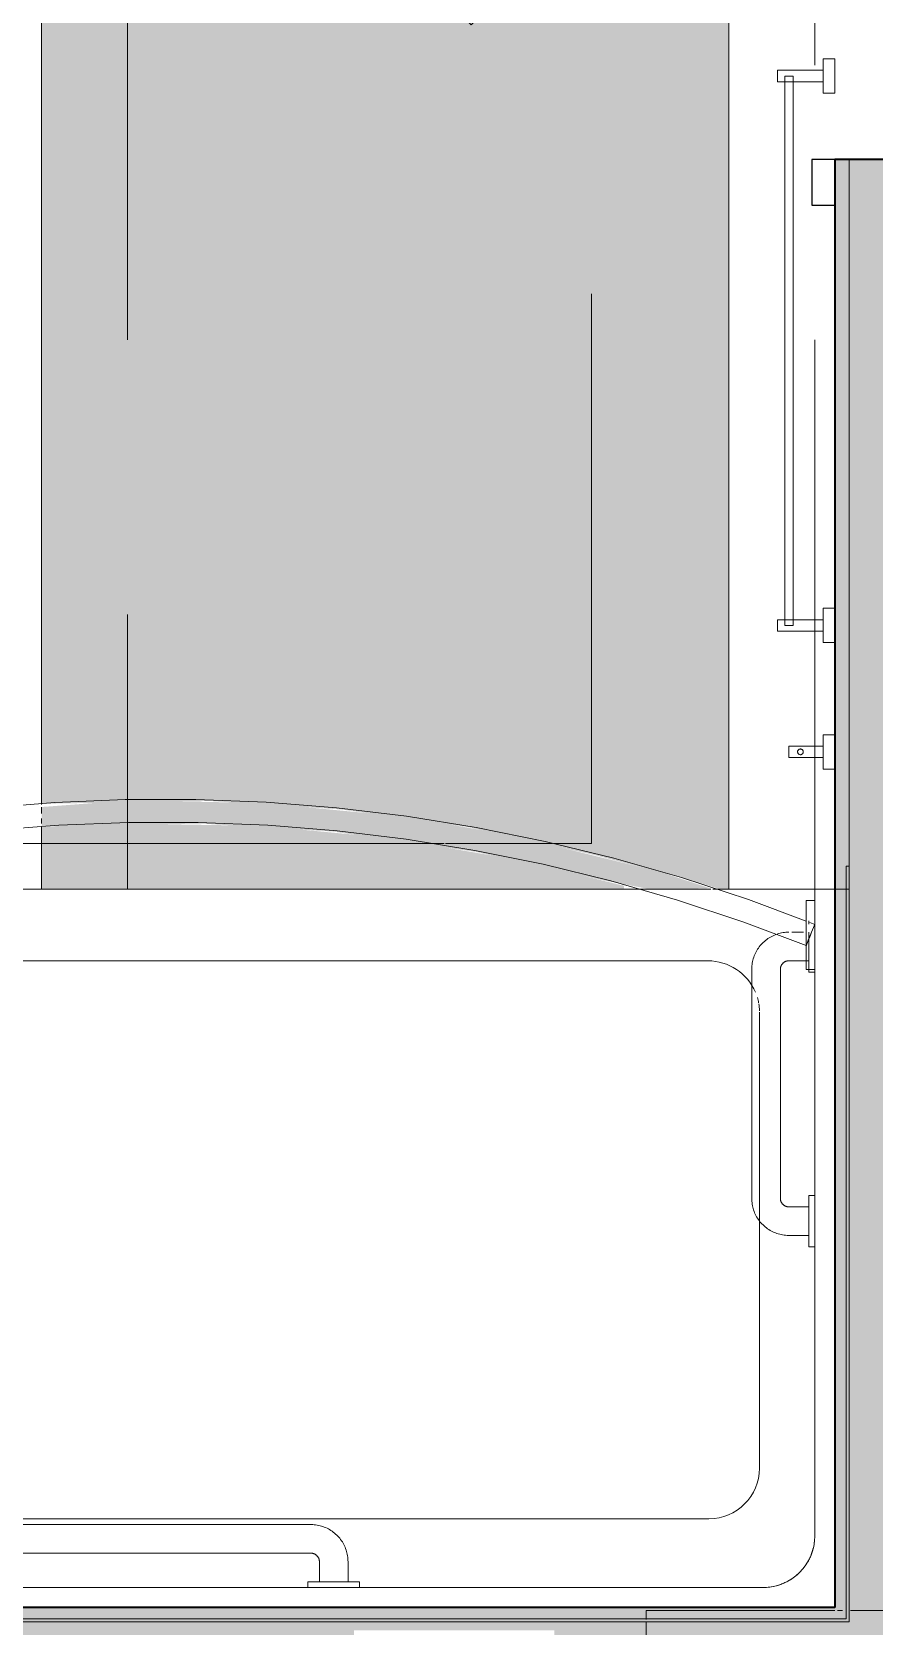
# Model space of a CAD drawing. Header units: inches. Extents: x 6 to 8416, y -388 to 6104.
# Drawn here: x 6579.9 to 6616.6, y 384.6 to 454.3 of the extents above; entities that cross this region are included whole.
import ezdxf

# ---------------------------------------------------------------- set-up
doc = ezdxf.new("R2010")
doc.units = ezdxf.units.IN
doc.header["$MEASUREMENT"] = 0
doc.linetypes.add('Dash 1_16_', pattern=[48, 24, -24])
doc.linetypes.add('Hidden 1_16_', pattern=[36, 24, -12])
for name, color, linetype, lineweight in [('A-DOOR', 31, 'Continuous', 18), ('A-DOOR-FRAM', 31, 'Continuous', 25), ('A-GENM', 13, 'Continuous', 18), ('A-WALL', 113, 'Continuous', 25), ('A-WALL-PATT', 111, 'Continuous', 35), ('I-WALL', 2, 'Continuous', 25), ('P-SANR-FIXT', 6, 'Continuous', 18), ('Q-SPCQ', 91, 'Continuous', 18)]:
    doc.layers.add(name, color=color, linetype=linetype, lineweight=lineweight)

# ---------------------------------------------------------------- blocks, each defined once
blk = doc.blocks.new('Unit-Single-Flush-ICC ADA-AM - 36_ x 84_-NR _U-BA _ BATH_-6492505-LEVEL 3 - PLAN Copy 1 Copy 1')
at = {"layer": 'A-DOOR'}
for p, q in [((-8.693, 26.593), (-7.456, 27.831)), ((18, 2.375), (-7.456, 27.831)), ((16.763, 1.138), (-8.693, 26.593)), ((16.763, 1.138), (18, 2.375))]:
    blk.add_line(p, q, dxfattribs=at)
at = {"layer": 'A-DOOR', "lineweight": 9}
blk.add_arc((18, 2.375), 36, 135, 180, dxfattribs=at)
at = {"layer": 'A-DOOR-FRAM'}
for p, q in [((-18, 3.375), (-20, 3.375)), ((-20, 3.375), (-20, 2.375)), ((-18, 2.375), (-18, 3.375)), ((20, 3.375), (18, 3.375)), ((18, 3.375), (18, 2.375)), ((20, 2.375), (20, 3.375)), ((-20, 2.375), (-18, 2.375)), ((18, 2.375), (20, 2.375)), ((-18, -2.375), (-20, -2.375)), ((-20, -2.375), (-20, -3.375)), ((-18, -3.375), (-18, -2.375)), ((20, -2.375), (18, -2.375)), ((18, -2.375), (18, -3.375)), ((20, -3.375), (20, -2.375)), ((-20, -3.375), (-18, -3.375)), ((18, -3.375), (20, -3.375))]:
    blk.add_line(p, q, dxfattribs=at)
at = {"layer": 'A-DOOR-FRAM', "lineweight": 18}
for p, q in [((-18, 3.375), (-20, 3.375)), ((-20, 3.375), (-20, 2.375)), ((-18, 3.375), (-18, 2.375)), ((20, 3.375), (18, 3.375)), ((18, 3.375), (18, 2.375)), ((20, 3.375), (20, 2.375)), ((-20, 2.375), (-18, 2.375)), ((18, 2.375), (20, 2.375)), ((-20, -3.375), (-20, -2.375)), ((-18, -2.375), (-20, -2.375)), ((-18, -3.375), (-18, -2.375)), ((18, -3.375), (18, -2.375)), ((20, -2.375), (18, -2.375)), ((20, -3.375), (20, -2.375)), ((-20, -3.375), (-18, -3.375)), ((18, -3.375), (20, -3.375))]:
    blk.add_line(p, q, dxfattribs=at)
blk = doc.blocks.new('GM BA Shower-Unit-Tub-Prefab-ICC ADA-AM - ICC Type B_ Option A Forward_ 60_W x 32_D-2224287-LEVEL 3 - PLAN Copy 1 Copy 1')
at = {"layer": 'A-GENM'}
blk.add_line((59.375, 32), (60, 32), dxfattribs=at)
blk = doc.blocks.new('PL BA Toilet-Unit-Two Piece-ICC ADA-AM - ICC Type B_ Side Approach_ Swing Up Bar-V477-LEVEL 3 - PLAN Copy 1 Copy 1')
at = {"layer": 'A-GENM', "linetype": 'Hidden 1_16_', "lineweight": 9}
for p, q in [((0, -49.047), (0, -25.453)), ((0, -49.579), (0, -49.047)), ((0, -54.298), (0, -49.638)), ((0, -56), (0, -54.349)), ((0, -56), (48, -56))]:
    blk.add_line(p, q, dxfattribs=at)
blk = doc.blocks.new('GM Clearance-Rect-AM - 30_ x 48_  - A117 2017 Existing _ Type B _ A117 2009 _ CBC-V478-LEVEL 3 - PLAN Copy 1 Copy 1')
at = {"layer": 'A-GENM', "linetype": 'Hidden 1_16_', "lineweight": 9, "transparency": 33554560}
h = blk.add_hatch(color=256, dxfattribs=at)
h.paths.add_polyline_path([(15, 0), (15, 48), (-15, 48), (-15, 3.734), (-7.605, 3.852), (-1.939, 3.486), (3.586, 2.722), (9.15, 1.493), (13.247, 0.418), (14.628, 0)])
h.paths.add_polyline_path([(10.431, 0), (10.431, 0.148), (5.842, 1.272), (0.201, 2.235), (-5.436, 2.769), (-11.443, 2.869), (-15, 2.713), (-15, 0), (10.169, 0)])
blk.add_hatch(color=256, dxfattribs=at).paths.add_polyline_path([(12.921, 0), (14.152, 0.051), (12.049, 0.744), (5.458, 2.363), (0.951, 3.155), (-5.368, 3.767), (-11.26, 3.876), (-15, 3.59), (-15, 2.734), (-8.057, 2.869), (-2.304, 2.522), (3.96, 1.633), (9.591, 0.376), (11.56, 0), (12.546, 0)])
at = {"layer": 'A-GENM', "linetype": 'Hidden 1_16_', "lineweight": 9}
for p, q in [((15, 48), (-15, 48)), ((-15, 48), (-15, 3.702)), ((15, 48), (-15, 48)), ((-15, 48), (-15, 3.702)), ((-15, 3.702), (-15, 48)), ((-15, 48), (15, 48)), ((15, 0), (15, 48)), ((15, 0), (15, 48)), ((15, 48), (15, 0)), ((-15, 3.59), (-15, 3.304)), ((-15, 3.59), (-15, 3.304)), ((-15, 3.304), (-15, 3.59)), ((-15, 3.087), (-15, 2.869)), ((-15, 3.087), (-15, 2.869)), ((-15, 2.869), (-15, 3.087)), ((-15, 2.734), (-15, 0)), ((-15, 2.734), (-15, 0)), ((-15, 0), (-15, 2.734)), ((-15, 0), (10.975, 0)), ((-15, 0), (10.975, 0)), ((10.975, 0), (-15, 0)), ((10.975, 0), (11.398, 0)), ((10.975, 0), (11.398, 0)), ((11.398, 0), (10.975, 0)), ((11.45, 0), (14.216, 0)), ((11.45, 0), (14.216, 0)), ((14.216, 0), (11.45, 0)), ((14.297, 0), (15, 0)), ((14.297, 0), (15, 0)), ((15, 0), (14.297, 0))]:
    blk.add_line(p, q, dxfattribs=at)
blk = doc.blocks.new('SE BA Towel Bar-AM - 2_-0_ W x 2 1_2_ D_ 48_ AFF-V480-LEVEL 3 - PLAN Copy 1 Copy 1')
at = {"layer": 'Q-SPCQ'}
for p, q in [((-12.25, 2.5), (-12.25, 0.5)), ((-12.25, 2.5), (-12, 2.5)), ((-12.217, 2.5), (-12, 2.5)), ((-12, 2.5), (-11.783, 2.5)), ((-12, 2.5), (-11.75, 2.5)), ((12, 2.187), (-12, 2.187)), ((-12, 2.187), (-12, 2.181)), ((-12, 2.187), (-12, 1.812)), ((-12, 2.181), (-12, 2.162)), ((-12, 2.162), (-12, 2.133)), ((-12, 2.133), (-12, 2.094)), ((-12, 2.094), (-12, 2.049)), ((-11.75, 0.5), (-11.75, 2.5)), ((11.75, 2.5), (11.75, 0.5)), ((11.75, 2.5), (12, 2.5)), ((11.783, 2.5), (12, 2.5)), ((12, 2.5), (12.217, 2.5)), ((12, 2.5), (12.25, 2.5)), ((12, 1.812), (12, 2.187)), ((12, 2.181), (12, 2.187)), ((12, 2.162), (12, 2.181)), ((12, 2.133), (12, 2.162)), ((12, 2.094), (12, 2.133)), ((12, 2.049), (12, 2.094)), ((12.25, 0.5), (12.25, 2.5)), ((-12, 2.049), (-12, 2)), ((-12, 2), (-12, 1.951)), ((-12, 1.951), (-12, 1.906)), ((-12, 1.906), (-12, 1.867)), ((-12, 1.867), (-12, 1.838)), ((-12, 1.838), (-12, 1.819)), ((-12, 1.819), (-12, 1.812)), ((-12, 1.812), (12, 1.812)), ((12, 2), (12, 2.049)), ((12, 1.951), (12, 2)), ((12, 1.906), (12, 1.951)), ((12, 1.867), (12, 1.906)), ((12, 1.838), (12, 1.867)), ((12, 1.819), (12, 1.838)), ((12, 1.812), (12, 1.819)), ((-12.75, 0.5), (-12.75, 0)), ((-12, 0.5), (-12.75, 0.5)), ((-12, 0.5), (-12.25, 0.5)), ((-12, 0.5), (-12.236, 0.5)), ((-12, 0.5), (-12.217, 0.5)), ((-11.783, 0.5), (-12, 0.5)), ((-11.75, 0.5), (-12, 0.5)), ((-11.764, 0.5), (-12, 0.5)), ((-11.25, 0.5), (-12, 0.5)), ((-11.25, 0), (-11.25, 0.5)), ((11.25, 0.5), (11.25, 0)), ((12, 0.5), (11.25, 0.5)), ((12, 0.5), (11.75, 0.5)), ((12, 0.5), (11.764, 0.5)), ((12, 0.5), (11.783, 0.5)), ((12.217, 0.5), (12, 0.5)), ((12.25, 0.5), (12, 0.5)), ((12.236, 0.5), (12, 0.5)), ((12.75, 0.5), (12, 0.5)), ((12.75, 0), (12.75, 0.5)), ((-12.53, 0), (-12.75, 0)), ((-12, 0), (-12.75, 0)), ((-12, 0), (-12.53, 0)), ((-11.47, 0), (-12, 0)), ((-11.25, 0), (-12, 0)), ((-11.25, 0), (-11.47, 0)), ((12, 0), (11.25, 0)), ((12.75, 0), (12, 0))]:
    blk.add_line(p, q, dxfattribs=at)
blk = doc.blocks.new('z Nested-Shower Surround-Tub-Prefab - Variable-V482-LEVEL 3 - PLAN Copy 1 Copy 1')
at = {"layer": 'A-GENM', "lineweight": 9}
for p, q in [((60, 33), (59.875, 33)), ((59.875, 33), (59.875, 0.125)), ((59.875, 32), (59.875, 33)), ((59.875, 33), (60, 33)), ((60, 0), (60, 33)), ((60, 33), (60, 32)), ((59.875, 0.312), (59.875, 32)), ((60, 32), (60, 0)), ((0, 0), (60, 0)), ((59.375, 0), (0, 0)), ((59.875, 0.125), (0.125, 0.125)), ((0.312, 0.125), (47.483, 0.125)), ((47.625, 0.125), (59.375, 0.125)), ((59.375, 0.125), (59.688, 0.125)), ((60, 0), (59.375, 0))]:
    blk.add_line(p, q, dxfattribs=at)
at = {"layer": 'A-GENM'}
for p, q in [((9.275, 32), (24.75, 32)), ((24.75, 32), (50.725, 32)), ((50.725, 32), (51.148, 32)), ((51.2, 32), (53.966, 32)), ((54.047, 32), (54.75, 32)), ((54.75, 32), (58.5, 32)), ((58.5, 32), (58.5, 30.75)), ((60, 32), (58.5, 32)), ((58.5, 32), (58.5, 30.75)), ((58.5, 30.75), (58.5, 32)), ((58.5, 32), (59.375, 32)), ((59.375, 32), (59.875, 32)), ((60, 0), (60, 32)), ((60, 32), (60, 0)), ((58.5, 30.75), (58.5, 29.25)), ((58.5, 30.75), (58.5, 29.25)), ((58.5, 29.25), (58.5, 30.75)), ((58.5, 29.25), (58.5, 3.75)), ((58.5, 29.25), (58.5, 3.75)), ((58.5, 3.75), (58.5, 29.25)), ((53.839, 28.873), (6.409, 28.873)), ((56.089, 18.5), (56.089, 26.623)), ((56.089, 6.712), (56.089, 18.5)), ((53.877, 4.5), (6.371, 4.5)), ((56.25, 1.5), (3.75, 1.5)), ((56.25, 1.5), (3.75, 1.5)), ((3.75, 1.5), (56.25, 1.5)), ((0, 0), (60, 0)), ((59.375, 0), (0, 0)), ((60, 0), (59.375, 0))]:
    blk.add_line(p, q, dxfattribs=at)
for centre, radius, start, end in [((53.839, 26.623), 2.25, 23.01288, 90), ((53.839, 26.623), 2.25, 10.6675, 16.57426), ((53.839, 26.623), 2.25, 1.82866, 9.29916), ((53.877, 6.712), 2.212, 270, 360), ((56.25, 3.75), 2.25, 270, 360), ((56.25, 3.75), 2.25, 345, 0), ((56.25, 3.75), 2.25, 345, 360), ((56.25, 3.75), 2.25, 330, 335.02868), ((56.25, 3.75), 2.25, 330, 335.02868), ((56.25, 3.75), 2.25, 335.02868, 339.97132), ((56.25, 3.75), 2.25, 335.02868, 339.97132), ((56.25, 3.75), 2.25, 339.97132, 345), ((56.25, 3.75), 2.25, 339.97132, 345), ((56.25, 3.75), 2.25, 300, 315), ((56.25, 3.75), 2.25, 300, 315), ((56.25, 3.75), 2.25, 315, 330), ((56.25, 3.75), 2.25, 315, 330), ((56.25, 3.75), 2.25, 270, 285), ((56.25, 3.75), 2.25, 270, 285), ((56.25, 3.75), 2.25, 285, 290.02868), ((56.25, 3.75), 2.25, 285, 290.02868), ((56.25, 3.75), 2.25, 290.02868, 294.97132), ((56.25, 3.75), 2.25, 290.02868, 294.97132), ((56.25, 3.75), 2.25, 294.97132, 300), ((56.25, 3.75), 2.25, 294.97132, 300)]:
    blk.add_arc(centre, radius, start, end, dxfattribs=at)
blk = doc.blocks.new('z Nested-Shower Grab Bars - Variable-V483-LEVEL 3 - PLAN Copy 1 Copy 1')
at = {"layer": 'A-GENM', "linetype": 'Dash 1_16_', "lineweight": 9}
for p, q in [((55.426, 28.562), (55.364, 28.543)), ((55.489, 28.578), (55.426, 28.562)), ((55.552, 28.593), (55.489, 28.578)), ((55.616, 28.604), (55.552, 28.593)), ((55.68, 28.613), (55.616, 28.604)), ((55.745, 28.62), (55.68, 28.613)), ((55.81, 28.624), (55.745, 28.62)), ((55.875, 28.625), (55.81, 28.624)), ((56.516, 28.625), (55.998, 28.625)), ((56.75, 29.125), (56.75, 29.087)), ((56.75, 29.125), (56.75, 29.087)), ((56.75, 29.087), (56.75, 28.974)), ((56.75, 29.087), (56.75, 28.974)), ((56.75, 28.604), (56.75, 28.625)), ((56.75, 28.604), (56.75, 28.625)), ((56.75, 28.541), (56.75, 28.604)), ((56.75, 28.541), (56.75, 28.604)), ((57, 28.974), (57, 29.125)), ((57, 28.974), (57, 29.125)), ((57, 28.563), (57, 28.795)), ((57, 28.563), (57, 28.795)), ((55.364, 28.543), (55.303, 28.521)), ((56.75, 28.162), (56.75, 28.541)), ((56.75, 28.313), (56.75, 28.541)), ((56.75, 28.162), (56.75, 28.313)), ((56.75, 28), (56.75, 28.162)), ((56.75, 28), (56.75, 28.162)), ((56.75, 27.838), (56.75, 28)), ((56.75, 27.838), (56.75, 28)), ((57, 28.113), (57, 28.503)), ((57, 28.113), (57, 28.503)), ((57, 27.749), (57, 28)), ((57, 27.749), (57, 28)), ((55.875, 27.375), (56.75, 27.375)), ((56.75, 27.688), (56.75, 27.838)), ((56.75, 27.688), (56.75, 27.838)), ((56.75, 27.709), (56.75, 26.875)), ((56.75, 27.375), (56.75, 27.688)), ((56.75, 27.375), (56.75, 27.688)), ((56.75, 27.687), (56.75, 26.875)), ((57, 27.438), (57, 27.709)), ((57, 27.438), (57, 27.709)), ((57, 27.205), (57, 27.438)), ((57, 27.205), (57, 27.438)), ((57, 27.026), (57, 27.205)), ((57, 27.026), (57, 27.205)), ((54.25, 27), (54.25, 17)), ((55.5, 17), (55.5, 27)), ((56.75, 26.875), (57, 26.875)), ((57, 26.913), (57, 27.026)), ((57, 26.913), (57, 27.026)), ((57, 26.875), (57, 26.913)), ((57, 26.875), (57, 26.913)), ((57, 17.125), (56.75, 17.125)), ((56.75, 17.125), (56.75, 16.313)), ((56.75, 17.125), (56.75, 14.875)), ((57, 17.087), (57, 17.125)), ((57, 17.087), (57, 17.125)), ((57, 16.974), (57, 17.087)), ((57, 16.974), (57, 17.087)), ((57, 16.795), (57, 16.974)), ((57, 16.795), (57, 16.974)), ((57, 16.563), (57, 16.795)), ((57, 16.563), (57, 16.795)), ((56.75, 16.625), (55.875, 16.625)), ((56.75, 16.313), (56.75, 16.625)), ((56.75, 15.375), (56.75, 16.625)), ((56.75, 16.162), (56.75, 16.313)), ((56.75, 16), (56.75, 16.162)), ((57, 16.291), (57, 16.563)), ((57, 16.291), (57, 16.563)), ((57, 16), (57, 16.291)), ((57, 16), (57, 16.291)), ((55.875, 15.375), (56.75, 15.375)), ((56.75, 15.838), (56.75, 16)), ((56.75, 15.688), (56.75, 15.838)), ((56.75, 15.375), (56.75, 15.688)), ((56.75, 15.687), (56.75, 14.875)), ((57, 15.709), (57, 16)), ((57, 15.709), (57, 16)), ((57, 15.438), (57, 15.709)), ((57, 15.438), (57, 15.709)), ((57, 15.205), (57, 15.438)), ((57, 15.205), (57, 15.438)), ((56.75, 14.875), (57, 14.875)), ((57, 15.026), (57, 15.205)), ((57, 15.026), (57, 15.205)), ((57, 14.913), (57, 15.026)), ((57, 14.913), (57, 15.026)), ((57, 14.875), (57, 14.913)), ((57, 14.875), (57, 14.913)), ((35, 2.75), (13, 2.75)), ((35, 2.75), (13, 2.75)), ((13, 1.5), (35, 1.5)), ((13, 1.5), (35, 1.5)), ((35.375, 1.125), (35.375, 0.25)), ((35.375, 1.125), (35.375, 0.25)), ((36.625, 0.25), (36.625, 1.125)), ((36.625, 0.25), (36.625, 1.125)), ((34.875, 0.25), (34.875, 0)), ((35.687, 0.25), (34.875, 0.25)), ((35.687, 0.25), (34.875, 0.25)), ((34.875, 0.25), (34.875, 0)), ((37.125, 0.25), (34.875, 0.25)), ((35.687, 0.25), (34.875, 0.25)), ((34.875, 0), (34.913, 0)), ((34.875, 0), (34.913, 0)), ((34.875, 0), (34.913, 0)), ((34.875, 0), (34.913, 0)), ((34.913, 0), (35.026, 0)), ((34.913, 0), (35.026, 0)), ((34.913, 0), (35.026, 0)), ((34.913, 0), (35.026, 0)), ((35.026, 0), (35.205, 0)), ((35.026, 0), (35.205, 0)), ((35.026, 0), (35.205, 0)), ((35.026, 0), (35.205, 0)), ((35.205, 0), (35.438, 0)), ((35.205, 0), (35.438, 0)), ((35.205, 0), (35.438, 0)), ((35.205, 0), (35.438, 0)), ((35.375, 0.25), (35.688, 0.25)), ((35.375, 0.25), (35.688, 0.25)), ((35.375, 0.25), (36.625, 0.25)), ((35.375, 0.25), (35.688, 0.25)), ((35.438, 0), (35.709, 0)), ((35.438, 0), (35.709, 0)), ((35.438, 0), (35.709, 0)), ((35.438, 0), (35.709, 0)), ((35.688, 0.25), (35.838, 0.25)), ((35.688, 0.25), (36.313, 0.25)), ((35.688, 0.25), (35.838, 0.25)), ((35.709, 0), (36, 0)), ((35.709, 0), (36, 0)), ((35.709, 0), (36, 0)), ((35.709, 0), (36, 0)), ((35.838, 0.25), (36, 0.25)), ((35.838, 0.25), (36, 0.25)), ((36, 0.25), (36.162, 0.25)), ((36, 0.25), (36.162, 0.25)), ((36, 0), (36.291, 0)), ((36, 0), (36.291, 0)), ((36, 0), (36.291, 0)), ((36, 0), (36.291, 0)), ((36.162, 0.25), (36.313, 0.25)), ((36.162, 0.25), (36.313, 0.25)), ((36.291, 0), (36.563, 0)), ((36.291, 0), (36.563, 0)), ((36.291, 0), (36.563, 0)), ((36.291, 0), (36.563, 0)), ((37.125, 0.25), (36.313, 0.25)), ((37.125, 0.25), (36.313, 0.25)), ((36.313, 0.25), (36.625, 0.25)), ((36.313, 0.25), (36.625, 0.25)), ((37.125, 0.25), (36.313, 0.25)), ((36.313, 0.25), (36.625, 0.25)), ((36.563, 0), (36.795, 0)), ((36.563, 0), (36.795, 0)), ((36.563, 0), (36.795, 0)), ((36.563, 0), (36.795, 0)), ((36.795, 0), (36.974, 0)), ((36.795, 0), (36.974, 0)), ((36.795, 0), (36.974, 0)), ((36.795, 0), (36.974, 0)), ((36.974, 0), (37.087, 0)), ((36.974, 0), (37.087, 0)), ((36.974, 0), (37.087, 0)), ((36.974, 0), (37.087, 0)), ((37.087, 0), (37.125, 0)), ((37.087, 0), (37.125, 0)), ((37.087, 0), (37.125, 0)), ((37.087, 0), (37.125, 0)), ((37.125, 0), (37.125, 0.25)), ((37.125, 0), (37.125, 0.25))]:
    blk.add_line(p, q, dxfattribs=at)
at = {"layer": 'A-GENM', "linetype": 'Dash 1_16_', "lineweight": 9, "flags": 128}
for points in [[(55.303, 28.521), (55.242, 28.497), (55.183, 28.47), (55.125, 28.441), (55.068, 28.41), (55.012, 28.377), (54.957, 28.341), (54.905, 28.303), (54.853, 28.264), (54.803, 28.222), (54.756, 28.178), (54.709, 28.132), (54.665, 28.085), (54.623, 28.035), (54.582, 27.984), (54.544, 27.932), (54.508, 27.878), (54.474, 27.823), (54.442, 27.766), (54.412, 27.708), (54.385, 27.649), (54.36, 27.589), (54.338, 27.528), (54.318, 27.466), (54.301, 27.403), (54.286, 27.34), (54.274, 27.276), (54.264, 27.212), (54.257, 27.147), (54.252, 27.083), (54.25, 27.018), (54.25, 27)], [(55.5, 27), (55.5, 27.015), (55.501, 27.03), (55.503, 27.045), (55.505, 27.06), (55.507, 27.075), (55.511, 27.089), (55.515, 27.104), (55.519, 27.118), (55.524, 27.132), (55.53, 27.146), (55.536, 27.16), (55.542, 27.173), (55.55, 27.186), (55.557, 27.199), (55.565, 27.212), (55.574, 27.224), (55.583, 27.236), (55.593, 27.247), (55.603, 27.258), (55.614, 27.269), (55.625, 27.279), (55.636, 27.289), (55.648, 27.298), (55.66, 27.307), (55.672, 27.316), (55.685, 27.323), (55.698, 27.331), (55.712, 27.338), (55.725, 27.344), (55.739, 27.35), (55.753, 27.355), (55.767, 27.359), (55.782, 27.363), (55.797, 27.367), (55.811, 27.37), (55.826, 27.372), (55.841, 27.373), (55.856, 27.375), (55.871, 27.375), (55.875, 27.375)], [(54.25, 17), (54.251, 16.935), (54.255, 16.87), (54.262, 16.805), (54.271, 16.741), (54.282, 16.677), (54.297, 16.614), (54.313, 16.551), (54.332, 16.489), (54.354, 16.428), (54.378, 16.367), (54.405, 16.308), (54.434, 16.25), (54.465, 16.193), (54.498, 16.137), (54.534, 16.082), (54.572, 16.03), (54.611, 15.978), (54.653, 15.928), (54.697, 15.881), (54.743, 15.834), (54.79, 15.79), (54.84, 15.748), (54.891, 15.707), (54.943, 15.669), (54.997, 15.633), (55.052, 15.599), (55.109, 15.567), (55.167, 15.537), (55.226, 15.51), (55.286, 15.485), (55.347, 15.463), (55.409, 15.443), (55.472, 15.426), (55.535, 15.411), (55.599, 15.399), (55.663, 15.389), (55.728, 15.382), (55.792, 15.377), (55.857, 15.375), (55.875, 15.375)], [(55.875, 16.625), (55.86, 16.625), (55.845, 16.626), (55.83, 16.628), (55.815, 16.63), (55.8, 16.632), (55.786, 16.636), (55.771, 16.64), (55.757, 16.644), (55.743, 16.649), (55.729, 16.655), (55.715, 16.661), (55.702, 16.667), (55.689, 16.675), (55.676, 16.682), (55.663, 16.69), (55.651, 16.699), (55.639, 16.708), (55.628, 16.718), (55.617, 16.728), (55.606, 16.739), (55.596, 16.75), (55.586, 16.761), (55.577, 16.773), (55.568, 16.785), (55.559, 16.797), (55.552, 16.81), (55.544, 16.823), (55.537, 16.837), (55.531, 16.85), (55.525, 16.864), (55.52, 16.878), (55.516, 16.892), (55.512, 16.907), (55.508, 16.922), (55.505, 16.936), (55.503, 16.951), (55.502, 16.966), (55.5, 16.981), (55.5, 16.996), (55.5, 17)], [(36.625, 1.125), (36.624, 1.19), (36.62, 1.255), (36.613, 1.32), (36.604, 1.384), (36.593, 1.448), (36.578, 1.511), (36.562, 1.574), (36.543, 1.636), (36.521, 1.697), (36.497, 1.758), (36.47, 1.817), (36.441, 1.875), (36.41, 1.932), (36.377, 1.988), (36.341, 2.043), (36.303, 2.095), (36.264, 2.147), (36.222, 2.197), (36.178, 2.244), (36.132, 2.291), (36.085, 2.335), (36.035, 2.377), (35.984, 2.418), (35.932, 2.456), (35.878, 2.492), (35.823, 2.526), (35.766, 2.558), (35.708, 2.588), (35.649, 2.615), (35.589, 2.64), (35.528, 2.662), (35.466, 2.682), (35.403, 2.699), (35.34, 2.714), (35.276, 2.726), (35.212, 2.736), (35.147, 2.743), (35.083, 2.748), (35.018, 2.75), (35, 2.75)], [(36.625, 1.125), (36.624, 1.19), (36.62, 1.255), (36.613, 1.32), (36.604, 1.384), (36.593, 1.448), (36.578, 1.511), (36.562, 1.574), (36.543, 1.636), (36.521, 1.697), (36.497, 1.758), (36.47, 1.817), (36.441, 1.875), (36.41, 1.932), (36.377, 1.988), (36.341, 2.043), (36.303, 2.095), (36.264, 2.147), (36.222, 2.197), (36.178, 2.244), (36.132, 2.291), (36.085, 2.335), (36.035, 2.377), (35.984, 2.418), (35.932, 2.456), (35.878, 2.492), (35.823, 2.526), (35.766, 2.558), (35.708, 2.588), (35.649, 2.615), (35.589, 2.64), (35.528, 2.662), (35.466, 2.682), (35.403, 2.699), (35.34, 2.714), (35.276, 2.726), (35.212, 2.736), (35.147, 2.743), (35.083, 2.748), (35.018, 2.75), (35, 2.75)], [(35, 1.5), (35.015, 1.5), (35.03, 1.499), (35.045, 1.497), (35.06, 1.495), (35.075, 1.493), (35.089, 1.489), (35.104, 1.485), (35.118, 1.481), (35.132, 1.476), (35.146, 1.47), (35.16, 1.464), (35.173, 1.458), (35.186, 1.45), (35.199, 1.443), (35.212, 1.435), (35.224, 1.426), (35.236, 1.417), (35.247, 1.407), (35.258, 1.397), (35.269, 1.386), (35.279, 1.375), (35.289, 1.364), (35.298, 1.352), (35.307, 1.34), (35.316, 1.328), (35.323, 1.315), (35.331, 1.302), (35.338, 1.288), (35.344, 1.275), (35.35, 1.261), (35.355, 1.247), (35.359, 1.233), (35.363, 1.218), (35.367, 1.203), (35.37, 1.189), (35.372, 1.174), (35.373, 1.159), (35.375, 1.144), (35.375, 1.129), (35.375, 1.125)], [(35, 1.5), (35.015, 1.5), (35.03, 1.499), (35.045, 1.497), (35.06, 1.495), (35.075, 1.493), (35.089, 1.489), (35.104, 1.485), (35.118, 1.481), (35.132, 1.476), (35.146, 1.47), (35.16, 1.464), (35.173, 1.458), (35.186, 1.45), (35.199, 1.443), (35.212, 1.435), (35.224, 1.426), (35.236, 1.417), (35.247, 1.407), (35.258, 1.397), (35.269, 1.386), (35.279, 1.375), (35.289, 1.364), (35.298, 1.352), (35.307, 1.34), (35.316, 1.328), (35.323, 1.315), (35.331, 1.302), (35.338, 1.288), (35.344, 1.275), (35.35, 1.261), (35.355, 1.247), (35.359, 1.233), (35.363, 1.218), (35.367, 1.203), (35.37, 1.189), (35.372, 1.174), (35.373, 1.159), (35.375, 1.144), (35.375, 1.129), (35.375, 1.125)]]:
    blk.add_lwpolyline(points, dxfattribs=at)
blk = doc.blocks.new('z Nested-Clearance-Shower-AM - Tub_Shower - ICC Type B - Option A_ Forward-V484-LEVEL 3 - PLAN Copy 1 Copy 1')
at = {"layer": 'A-GENM', "linetype": 'Hidden 1_16_', "lineweight": 9}
for p, q in [((30, 48), (0, 48)), ((0, 48), (0, 0)), ((30, 0), (30, 48)), ((16, 47), (14, 47)), ((14, 47), (14, 41.578)), ((14, 41.578), (14, 47)), ((14, 47), (15.658, 47)), ((15.75, 47), (16, 47)), ((16, 41.578), (16, 47)), ((16, 47), (16, 42.078)), ((12.664, 42.914), (11.25, 41.5)), ((11.25, 41.5), (12.664, 42.914)), ((14, 41.578), (12.664, 42.914)), ((12.664, 42.914), (14, 41.578)), ((17.336, 42.914), (16, 41.578)), ((16, 41.578), (17.336, 42.914)), ((18.75, 41.5), (17.336, 42.914)), ((17.336, 42.914), (18.5, 41.75)), ((16, 42.078), (16, 41.578)), ((11.25, 41.5), (15, 37.75)), ((14.75, 38), (11.25, 41.5)), ((15, 37.75), (18.75, 41.5)), ((18.75, 41.5), (15, 37.75)), ((18.5, 41.75), (18.75, 41.5)), ((15, 37.75), (14.75, 38)), ((0, 0), (30, 0))]:
    blk.add_line(p, q, dxfattribs=at)
blk = doc.blocks.new('SE BA Shower Curtain Rod-AM - 1_ Dia__ 76_ AFF-V377-LEVEL 3 - PLAN Copy 1 Copy 1')
at = {"layer": 'Q-SPCQ'}
for p, q in [((57, 1.5), (56.625, 1.5)), ((56.625, 1.5), (56.625, 0.75)), ((56.625, 1.5), (56.625, -1.5)), ((57, -1.5), (57, 1.5)), ((57, 0.75), (57, 1.5)), ((57, 0.388), (57, 0.75)), ((56.72, -0.232), (56.905, 0.232)), ((56.765, -0.12), (56.812, 0)), ((56.998, 0.464), (56.786, 0.544)), ((56.812, 0), (56.86, 0.12)), ((56.86, 0.12), (56.905, 0.232)), ((56.905, 0.232), (56.973, 0.402)), ((56.905, 0.232), (56.943, 0.328)), ((56.943, 0.328), (56.973, 0.402)), ((56.973, 0.402), (56.991, 0.449)), ((56.973, 0.402), (56.991, 0.449)), ((56.991, 0.449), (56.998, 0.464)), ((56.991, 0.449), (56.998, 0.464)), ((57, 0), (57, 0.388)), ((56.625, -0.391), (56.625, -0.75)), ((56.627, -0.464), (56.634, -0.449)), ((56.627, -0.464), (56.634, -0.449)), ((56.634, -0.449), (56.652, -0.402)), ((56.634, -0.449), (56.652, -0.402)), ((56.652, -0.402), (56.72, -0.232)), ((56.652, -0.402), (56.682, -0.328)), ((56.682, -0.328), (56.72, -0.232)), ((56.72, -0.232), (56.765, -0.12)), ((57, -0.388), (57, 0)), ((57, -0.75), (57, -0.388)), ((56.625, -0.75), (56.625, -1.5)), ((57, -1.5), (57, -0.75)), ((56.625, -1.5), (57, -1.5))]:
    blk.add_line(p, q, dxfattribs=at)
at = {"layer": 'Q-SPCQ', "flags": 128}
for points in [[(56.625, 0.604), (54.115, 1.547), (51.191, 2.513), (48.231, 3.362), (45.239, 4.091), (42.221, 4.7), (39.18, 5.189), (36.123, 5.555), (33.053, 5.798), (29.976, 5.919), (26.897, 5.916), (23.82, 5.791), (20.75, 5.542), (17.694, 5.171), (14.654, 4.678), (11.636, 4.063), (8.646, 3.329), (5.687, 2.475), (2.765, 1.504), (0.375, 0.605)], [(0.375, -0.464), (3.218, 0.604), (6.104, 1.558), (9.026, 2.395), (11.978, 3.115), (14.958, 3.716), (17.959, 4.198), (20.976, 4.56), (24.006, 4.8), (27.043, 4.919), (30.083, 4.916), (33.119, 4.792), (36.149, 4.547), (39.166, 4.181), (42.166, 3.694), (45.144, 3.088), (48.096, 2.363), (51.016, 1.52), (53.901, 0.562), (56.625, -0.464)]]:
    blk.add_lwpolyline(points, dxfattribs=at)
blk = doc.blocks.new('SE BA Robe Hook-AM - Robe Hook-2223851-LEVEL 3 - PLAN Copy 1 Copy 1')
at = {"layer": 'Q-SPCQ'}
for p, q in [((-0.25, 2), (-0.25, 0.5)), ((-0.25, 2), (0, 2)), ((-0.217, 2), (0, 2)), ((0, 2), (0.217, 2)), ((0, 2), (0.25, 2)), ((0.25, 0.5), (0.25, 2)), ((-0.75, 0.5), (-0.75, 0)), ((0, 0.5), (-0.75, 0.5)), ((0, 0.5), (-0.25, 0.5)), ((0, 0.5), (-0.236, 0.5)), ((0, 0.5), (-0.217, 0.5)), ((0.217, 0.5), (0, 0.5)), ((0.25, 0.5), (0, 0.5)), ((0.236, 0.5), (0, 0.5)), ((0.75, 0.5), (0, 0.5)), ((0.75, 0), (0.75, 0.5)), ((0, 0), (-0.75, 0)), ((0.75, 0), (0, 0))]:
    blk.add_line(p, q, dxfattribs=at)
for start, end in [(360, 180), (165, 180), (180, 360), (180, 195), (150, 165), (195, 210), (135, 150), (210, 240), (105, 135), (90, 105), (75, 90), (60, 75), (45, 60), (300, 315), (30, 45), (315, 330), (15, 30), (330, 345), (0, 15), (345, 0), (240, 255), (255, 270), (270, 285), (285, 300)]:
    blk.add_arc((0, 1.5), 0.125, start, end, dxfattribs=at)
blk = doc.blocks.new('z Nested Clearance-Rectangle-AM - Clearance-V520-LEVEL 3 - PLAN Copy 1 Copy 1')
at = {"layer": 'A-GENM', "linetype": 'Hidden 1_16_', "lineweight": 9}
for p, q in [((15, 37.5), (15, 47.125)), ((-15, 46.625), (-15, 0)), ((15, 10.5), (15, 37.5)), ((15, 4.625), (15, 10.5)), ((15, 4.117), (15, 4.625)), ((15, 0.5), (15, 4)), ((-15, 0), (2.011, 0)), ((2.011, 0), (2.492, 0)), ((2.636, 0), (6.07, 0)), ((6.425, 0), (6.636, 0)), ((6.761, 0), (7.386, 0)), ((7.386, 0), (15, 0)), ((15, 0), (15, 0.393))]:
    blk.add_line(p, q, dxfattribs=at)

msp = doc.modelspace()

# ---------------------------------------------------------------- hatches: boundary and pattern name
at = {"layer": 'A-WALL-PATT', "transparency": 33554560}
h = msp.add_hatch(color=10, dxfattribs=at)
h.paths.add_polyline_path([(6614.91533733, 338.68577679), (6615.54033733, 338.68577679), (6615.54033733, 341.68577679), (6614.91533733, 341.68577679)])
h.paths.add_polyline_path([(6615.54033733, 377.68577679), (6615.54033733, 381.31077679), (6614.91533733, 381.31077679), (6614.91533733, 377.68577679)])
h.paths.add_polyline_path([(6614.91533733, 384.81077679), (6615.54033733, 384.81077679), (6615.54033733, 448.68577679), (6614.91533733, 448.68577679), (6614.91533733, 385.43577679)])
h.paths.add_polyline_path([(6614.91533733, 484.68577679), (6615.54033733, 484.68577679), (6615.54033733, 491.31077679), (6614.91533733, 491.31077679), (6614.91533733, 488.56556081)])
h.paths.add_polyline_path([(6615.54033733, 494.81077679), (6615.54033733, 519.43577679), (6614.91533733, 519.43577679), (6614.91533733, 494.81077679)])
at = {"layer": 'A-WALL-PATT', "lineweight": 25, "transparency": 33554560}
h = msp.add_hatch(color=10, dxfattribs=at)
h.paths.add_polyline_path([(6569.28053685, 384.81077679), (6614.91533733, 384.81077679), (6614.91533733, 385.43577679), (6555.54033733, 385.43577679), (6555.54033733, 384.81077679)])
h.paths.add_polyline_path([(6550.91533733, 384.81077679), (6552.04033733, 384.81077679), (6552.04033733, 385.43577679), (6550.91533733, 385.43577679)])
at = {"layer": 'I-WALL', "transparency": 33554560}
h = msp.add_hatch(color=10, dxfattribs=at)
h.paths.add_polyline_path([(6619.04033733, 338.68577679), (6619.04033733, 341.68577679), (6615.54033733, 341.68577679), (6615.54033733, 338.68577679)])
h.paths.add_polyline_path([(6615.54033733, 377.68577679), (6619.04033733, 377.68577679), (6619.04033733, 448.68577679), (6615.54033733, 448.68577679), (6615.54033733, 381.31077679)])
h.paths.add_polyline_path([(6615.54033733, 484.68577679), (6619.04033733, 484.68577679), (6619.04033733, 520.06077679), (6615.54033733, 520.06077679), (6615.54033733, 488.56556081)])
msp.add_hatch(color=10, dxfattribs=at).paths.add_polyline_path([(6615.54033733, 381.31077679), (6615.54033733, 384.81077679), (6550.91533733, 384.81077679), (6550.91533733, 381.31077679), (6593.92628499, 381.31077679), (6593.92628499, 384.43577679), (6602.67628499, 384.43577679), (6602.67628499, 381.31077679), (6614.91533733, 381.31077679)])

# ---------------------------------------------------------------- linework, layer by layer
at = {"layer": 'A-WALL', "lineweight": 9}
for p in [(6615.54033733, 448.68577679), (6555.54033733, 384.81077679)]:
    msp.add_line(p, (6615.54033733, 384.81077679), dxfattribs=at)
at = {"layer": 'I-WALL', "lineweight": 35}
for p, q in [((6619.66533733, 448.68577679), (6614.91533733, 448.68577679)), ((6614.91533733, 448.68577679), (6614.91533733, 385.43577679)), ((6614.91533733, 385.43577679), (6556.16533733, 385.43577679))]:
    msp.add_line(p, q, dxfattribs=at)

# ---------------------------------------------------------------- block references
at = {"layer": 'A-DOOR', "rotation": 269.9999999999986}
msp.add_blockref('Unit-Single-Flush-ICC ADA-AM - 36_ x 84_-NR _U-BA _ BATH_-6492505-LEVEL 3 - PLAN Copy 1 Copy 1', (6617.29033733, 466.68577679), dxfattribs=at)
at = {"layer": 'A-GENM', "linetype": 'Hidden 1_16_', "lineweight": 9}
for name, p in [('GM Clearance-Rect-AM - 30_ x 48_  - A117 2017 Existing _ Type B _ A117 2009 _ CBC-V478-LEVEL 3 - PLAN Copy 1 Copy 1', (6595.29033733, 416.81077679)), ('z Nested-Clearance-Shower-AM - Tub_Shower - ICC Type B - Option A_ Forward-V484-LEVEL 3 - PLAN Copy 1 Copy 1', (6584.04033733, 416.81077679))]:
    msp.add_blockref(name, p, dxfattribs=at)
at = {"layer": 'A-GENM', "lineweight": 9}
msp.add_blockref('z Nested-Shower Surround-Tub-Prefab - Variable-V482-LEVEL 3 - PLAN Copy 1 Copy 1', (6555.54033733, 384.81077679), dxfattribs=at)
at = {"layer": 'A-GENM'}
msp.add_blockref('GM BA Shower-Unit-Tub-Prefab-ICC ADA-AM - ICC Type B_ Option A Forward_ 60_W x 32_D-2224287-LEVEL 3 - PLAN Copy 1 Copy 1', (6555.54033733, 384.81077679), dxfattribs=at)
at = {"layer": 'A-GENM', "linetype": 'Dash 1_16_', "lineweight": 9}
msp.add_blockref('z Nested-Shower Grab Bars - Variable-V483-LEVEL 3 - PLAN Copy 1 Copy 1', (6557.04033733, 386.31077679), dxfattribs=at)
at = {"layer": 'A-GENM', "linetype": 'Hidden 1_16_', "lineweight": 9, "rotation": 180}
msp.add_blockref('z Nested Clearance-Rectangle-AM - Clearance-V520-LEVEL 3 - PLAN Copy 1 Copy 1', (6621.67628499, 385.31077679), dxfattribs=at)
at = {"layer": 'P-SANR-FIXT', "rotation": 89.9999999999978}
msp.add_blockref('PL BA Toilet-Unit-Two Piece-ICC ADA-AM - ICC Type B_ Side Approach_ Swing Up Bar-V477-LEVEL 3 - PLAN Copy 1 Copy 1', (6548.29033733, 418.81077679), dxfattribs=at)
at = {"layer": 'Q-SPCQ', "rotation": 89.9999999999978}
for name, p in [('SE BA Towel Bar-AM - 2_-0_ W x 2 1_2_ D_ 48_ AFF-V480-LEVEL 3 - PLAN Copy 1 Copy 1', (6614.91533733, 440.33136301)), ('SE BA Robe Hook-AM - Robe Hook-2223851-LEVEL 3 - PLAN Copy 1 Copy 1', (6614.91533733, 422.81077679))]:
    msp.add_blockref(name, p, dxfattribs=at)
at = {"layer": 'Q-SPCQ'}
msp.add_blockref('SE BA Shower Curtain Rod-AM - 1_ Dia__ 76_ AFF-V377-LEVEL 3 - PLAN Copy 1 Copy 1', (6557.04033733, 414.81077679), dxfattribs=at)

doc.saveas('drawing.dxf')
